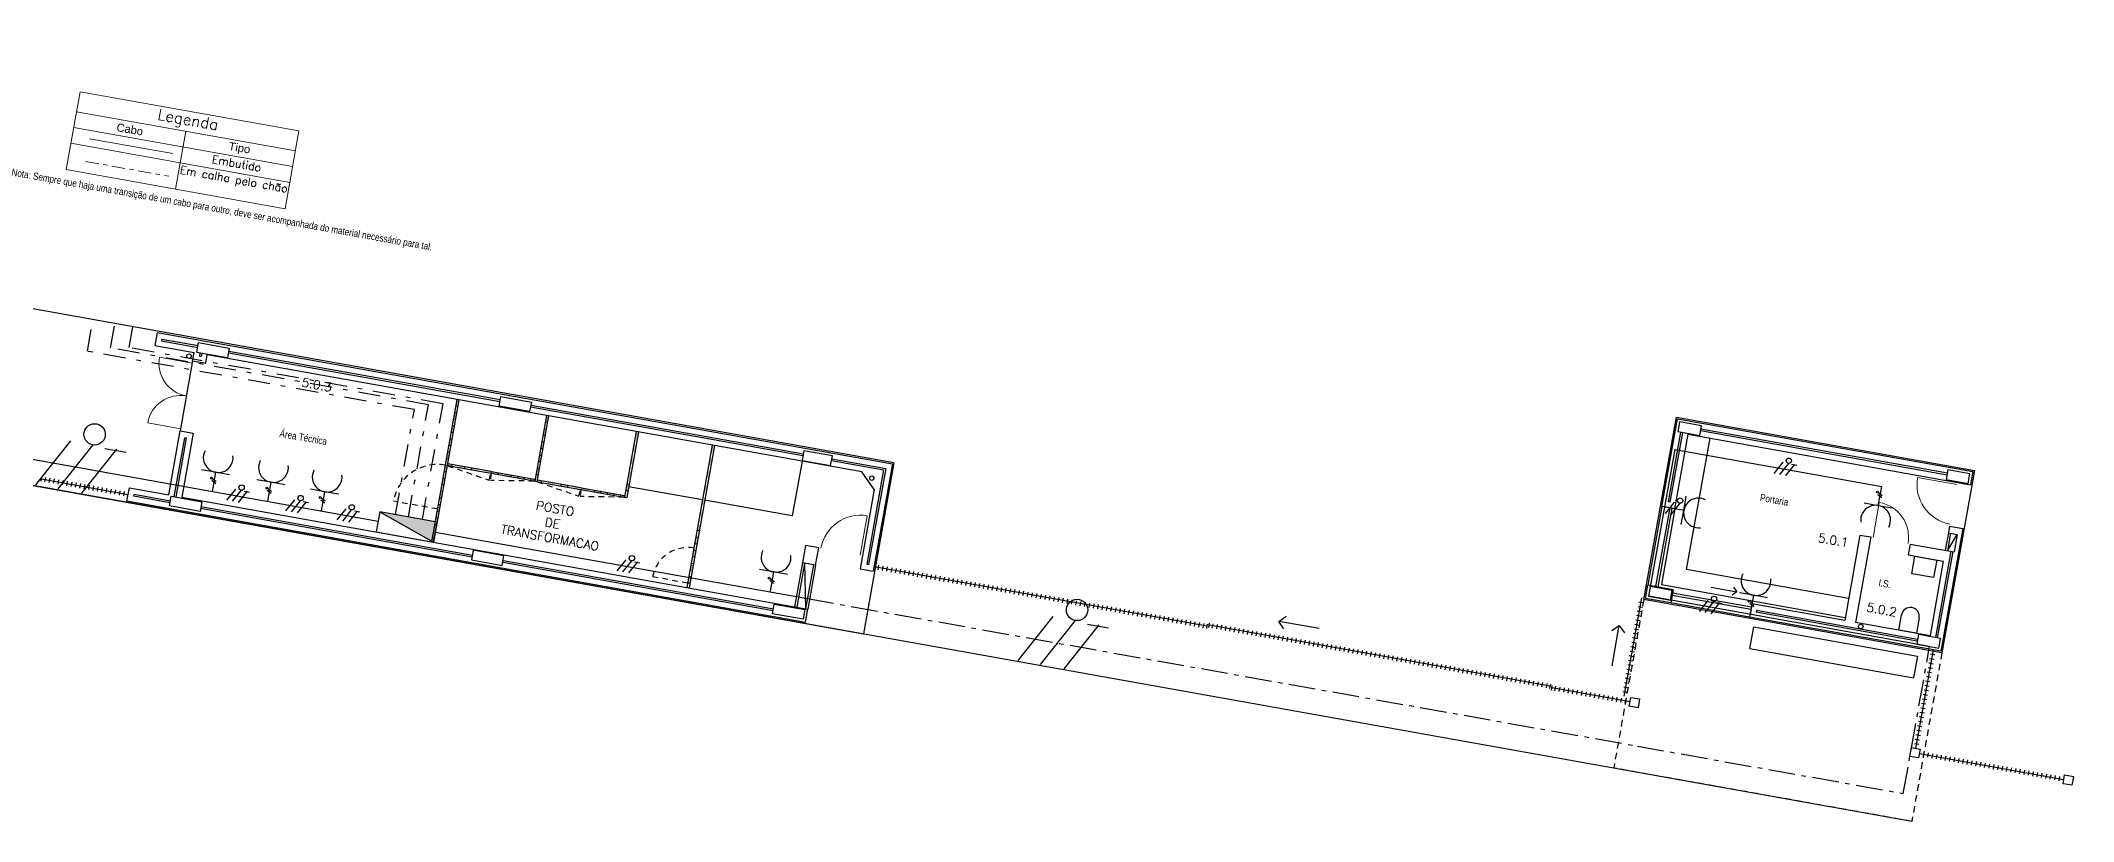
# Model space of a CAD drawing. Header units: millimetres. Extents: x -90987.3 to -90907, y -106440.4 to -106422.8.
# Drawn here: x -90952.68 to -90906.96, y -106440.37 to -106422.82 of the extents above; entities that cross this region are included whole.
import ezdxf

# ---------------------------------------------------------------- set-up
doc = ezdxf.new("R2010")
doc.units = ezdxf.units.MM
doc.header["$MEASUREMENT"] = 0
for name, pattern in [('ACAD_ISO10W100', [18, 12, -3, 0, -3]), ('DASHDOT', [1, 0.5, -0.25, 0, -0.25]), ('DASHED', [0.75, 0.5, -0.25]), ('HIDDEN', [0.375, 0.25, -0.125])]:
    doc.linetypes.add(name, pattern=pattern)
doc.layers.get('0').update_dxf_attribs({"color": 152, "lineweight": 0})
doc.layers.add('0-CIVIL', color=8, linetype='Continuous', lineweight=0)
doc.layers.add('LEGENDA', color=7, linetype='Continuous', lineweight=0)
for name, color, linetype in [('Desenho base', 7, 'Continuous'), ('Quadros', 90, 'Continuous'), ('Tomadas', 1, 'Continuous')]:
    doc.layers.add(name, color=color, linetype=linetype)
doc.styles.add('ARIAL', font='arial.ttf')
doc.styles.add('Legenda cotas', font='ARIALN.TTF', dxfattribs={"height": 0.16})
doc.styles.get("Standard").update_dxf_attribs({"font": 'simplex.shx'})

# ---------------------------------------------------------------- blocks, each defined once
blk = doc.blocks.new('P90')
at = {"layer": '0-CIVIL'}
blk.add_line((0, 0), (0, 0.9), dxfattribs=at)
blk.add_arc((0, 0), 0.9, 0.0201, 89.9983, dxfattribs=at)
blk = doc.blocks.new('SANITA')
for p, q in [((0, 0.55), (0, 0.55)), ((-0.2, 0), (-0.2, 0.35)), ((0.2, 0), (-0.2, 0)), ((0.2, 0.35), (0.2, 0))]:
    blk.add_line(p, q)
for start, end in [(90, 180), (0, 90)]:
    blk.add_arc((0, 0.35), 0.2, start, end)
blk = doc.blocks.new('LAVATORIO')
for p, q in [((-0.25, 0), (0.25, 0)), ((-0.25, -0.4), (-0.25, 0)), ((0.25, 0), (0.25, -0.4)), ((0.25, -0.4), (-0.25, -0.4))]:
    blk.add_line(p, q)
blk = doc.blocks.new('*T77')
at = {"layer": 'LEGENDA', "color": 0, "linetype": 'ByBlock', "lineweight": -2, "transparency": 16777216}
for p, q in [((0, 0), (-0.312, -1.746)), ((0, 0), (4.922, -0.879)), ((-0.08, -0.446), (4.842, -1.325)), ((-0.143, -0.801), (4.779, -1.68)), ((2.381, -0.886), (2.149, -2.185)), ((4.922, -0.879), (4.61, -2.625)), ((-0.206, -1.155), (4.716, -2.034)), ((-0.312, -1.746), (4.61, -2.625))]:
    blk.add_line(p, q, dxfattribs=at)
at = {"layer": 'LEGENDA', "color": 0, "linetype": 'ACAD_ISO10W100', "transparency": 16777216, "rotation": 349.8735}
for s, insert, char_height, width, attachment_point in [('Legenda', (2.421, -0.663), 0.25, 4.88, 5), ('Em calha pelo chão', (3.475, -1.873), 0.18, 2.38, 2), ('Embutido', (3.538, -1.519), 0.18, 2.38, 2)]:
    blk.add_mtext(s, dxfattribs=dict(at, insert=insert, char_height=char_height, width=width, attachment_point=attachment_point))
at = {"layer": 'LEGENDA', "color": 0, "linetype": 'ACAD_ISO10W100', "transparency": 16777216, "char_height": 0.18, "width": 2.38, "attachment_point": 5, "rotation": 349.8735, "style": 'ARIAL'}
for s, insert in [('Cabo', (1.119, -0.843)), ('Tipo', (3.58, -1.283))]:
    blk.add_mtext(s, dxfattribs=dict(at, insert=insert))

msp = doc.modelspace()

# ---------------------------------------------------------------- hatches: boundary and pattern name
at = {"layer": 'Desenho base'}
h = msp.add_hatch(color=256, dxfattribs=at)
h.paths.add_polyline_path([(-90943.274, -106430.899), (-90943.323, -106430.89), (-90943.349, -106431.038), (-90943.3, -106431.046)])
h.paths.add_polyline_path([(-90943.327, -106431.194), (-90943.376, -106431.185), (-90943.402, -106431.333), (-90943.353, -106431.342)])
h.paths.add_polyline_path([(-90943.379, -106431.489), (-90943.429, -106431.481), (-90943.455, -106431.628), (-90943.406, -106431.637)])
h.paths.add_polyline_path([(-90943.432, -106431.785), (-90943.481, -106431.776), (-90943.508, -106431.924), (-90943.458, -106431.932)])
h.paths.add_polyline_path([(-90943.485, -106432.08), (-90943.534, -106432.071), (-90943.56, -106432.219), (-90943.511, -106432.228)])
h.paths.add_polyline_path([(-90943.538, -106432.375), (-90943.587, -106432.367), (-90943.613, -106432.514), (-90943.564, -106432.523)])
h.paths.add_polyline_path([(-90943.59, -106432.671), (-90943.64, -106432.662), (-90943.666, -106432.81), (-90943.617, -106432.818)])
h.paths.add_polyline_path([(-90943.643, -106432.966), (-90943.692, -106432.957), (-90943.719, -106433.105), (-90943.669, -106433.114)])
h.paths.add_polyline_path([(-90943.696, -106433.261), (-90943.745, -106433.253), (-90943.771, -106433.4), (-90943.722, -106433.409)])
h.paths.add_polyline_path([(-90943.749, -106433.557), (-90943.798, -106433.548), (-90943.824, -106433.696), (-90943.775, -106433.704)])
h.paths.add_polyline_path([(-90943.801, -106433.852), (-90943.85, -106433.843), (-90943.877, -106433.991), (-90943.828, -106434)])
h = msp.add_hatch(color=256, dxfattribs=at)
h.paths.add_polyline_path([(-90941.467, -106432.44), (-90941.516, -106432.432), (-90941.542, -106432.579), (-90941.493, -106432.588)])
h.paths.add_polyline_path([(-90941.414, -106432.145), (-90941.463, -106432.136), (-90941.49, -106432.284), (-90941.44, -106432.293)])
h.paths.add_polyline_path([(-90941.361, -106431.85), (-90941.41, -106431.841), (-90941.437, -106431.989), (-90941.388, -106431.997)])
h.paths.add_polyline_path([(-90941.308, -106431.555), (-90941.358, -106431.546), (-90941.384, -106431.693), (-90941.335, -106431.702)])
h.paths.add_polyline_path([(-90941.256, -106431.259), (-90941.305, -106431.25), (-90941.331, -106431.398), (-90941.282, -106431.407)])
h = msp.add_hatch(color=256, dxfattribs=at)
h.paths.add_polyline_path([(-90939.449, -106432.801), (-90939.498, -106432.792), (-90939.524, -106432.94), (-90939.475, -106432.949)])
h.paths.add_polyline_path([(-90939.396, -106432.506), (-90939.445, -106432.497), (-90939.472, -106432.644), (-90939.422, -106432.653)])
h.paths.add_polyline_path([(-90939.343, -106432.21), (-90939.392, -106432.201), (-90939.419, -106432.349), (-90939.37, -106432.358)])
h.paths.add_polyline_path([(-90939.29, -106431.915), (-90939.34, -106431.906), (-90939.366, -106432.054), (-90939.317, -106432.063)])
h.paths.add_polyline_path([(-90939.238, -106431.62), (-90939.287, -106431.611), (-90939.313, -106431.758), (-90939.264, -106431.767)])
h = msp.add_hatch(color=256, dxfattribs=at)
h.paths.add_polyline_path([(-90937.527, -106431.925), (-90937.577, -106431.916), (-90937.603, -106432.064), (-90937.554, -106432.073)])
h.paths.add_polyline_path([(-90937.58, -106432.22), (-90937.629, -106432.212), (-90937.656, -106432.359), (-90937.607, -106432.368)])
h.paths.add_polyline_path([(-90937.633, -106432.516), (-90937.682, -106432.507), (-90937.708, -106432.655), (-90937.659, -106432.663)])
h.paths.add_polyline_path([(-90937.686, -106432.811), (-90937.735, -106432.802), (-90937.761, -106432.95), (-90937.712, -106432.959)])
h.paths.add_polyline_path([(-90937.738, -106433.106), (-90937.788, -106433.098), (-90937.814, -106433.245), (-90937.765, -106433.254)])
h.paths.add_polyline_path([(-90937.791, -106433.402), (-90937.84, -106433.393), (-90937.867, -106433.541), (-90937.818, -106433.549)])
h.paths.add_polyline_path([(-90937.844, -106433.697), (-90937.893, -106433.688), (-90937.919, -106433.836), (-90937.87, -106433.845)])
h.paths.add_polyline_path([(-90937.897, -106433.992), (-90937.946, -106433.984), (-90937.972, -106434.131), (-90937.923, -106434.14)])
h.paths.add_polyline_path([(-90937.949, -106434.288), (-90937.999, -106434.279), (-90938.025, -106434.427), (-90937.976, -106434.435)])
h.paths.add_polyline_path([(-90938.002, -106434.583), (-90938.051, -106434.574), (-90938.078, -106434.722), (-90938.028, -106434.731)])
h.paths.add_polyline_path([(-90938.055, -106434.878), (-90938.104, -106434.87), (-90938.13, -106435.017), (-90938.081, -106435.026)])
h = msp.add_hatch(color=256, dxfattribs=at)
h.paths.add_polyline_path([(-90942.551, -106432.511), (-90942.699, -106432.485), (-90942.706, -106432.524), (-90942.558, -106432.55)])
h.paths.add_polyline_path([(-90942.846, -106432.458), (-90942.994, -106432.432), (-90943.001, -106432.471), (-90942.853, -106432.498)])
h.paths.add_polyline_path([(-90943.142, -106432.405), (-90943.289, -106432.379), (-90943.296, -106432.418), (-90943.149, -106432.445)])
h.paths.add_polyline_path([(-90943.437, -106432.353), (-90943.521, -106432.338), (-90943.528, -106432.377), (-90943.444, -106432.392)])
h = msp.add_hatch(color=256, dxfattribs=at)
h.paths.add_polyline_path([(-90942.393, -106432.539), (-90942.541, -106432.513), (-90942.548, -106432.552), (-90942.401, -106432.578)])
h.paths.add_polyline_path([(-90942.098, -106432.592), (-90942.246, -106432.565), (-90942.253, -106432.605), (-90942.105, -106432.631)])
h.paths.add_polyline_path([(-90941.803, -106432.645), (-90941.951, -106432.618), (-90941.958, -106432.658), (-90941.81, -106432.684)])
h.paths.add_polyline_path([(-90941.572, -106432.686), (-90941.655, -106432.671), (-90941.662, -106432.71), (-90941.579, -106432.725)])
h = msp.add_hatch(color=256, dxfattribs=at)
h.paths.add_polyline_path([(-90940.533, -106432.871), (-90940.681, -106432.845), (-90940.688, -106432.884), (-90940.54, -106432.911)])
h.paths.add_polyline_path([(-90940.828, -106432.819), (-90940.976, -106432.792), (-90940.983, -106432.832), (-90940.835, -106432.858)])
h.paths.add_polyline_path([(-90941.124, -106432.766), (-90941.271, -106432.74), (-90941.278, -106432.779), (-90941.131, -106432.805)])
h.paths.add_polyline_path([(-90941.419, -106432.713), (-90941.503, -106432.698), (-90941.51, -106432.738), (-90941.426, -106432.753)])
h = msp.add_hatch(color=256, dxfattribs=at)
h.paths.add_polyline_path([(-90940.375, -106432.9), (-90940.523, -106432.873), (-90940.53, -106432.913), (-90940.382, -106432.939)])
h.paths.add_polyline_path([(-90940.08, -106432.952), (-90940.228, -106432.926), (-90940.235, -106432.965), (-90940.087, -106432.992)])
h.paths.add_polyline_path([(-90939.785, -106433.005), (-90939.932, -106432.979), (-90939.939, -106433.018), (-90939.792, -106433.044)])
h.paths.add_polyline_path([(-90939.553, -106433.046), (-90939.637, -106433.031), (-90939.644, -106433.071), (-90939.56, -106433.086)])
at = {"layer": 'Quadros'}
h = msp.add_hatch(color=256, dxfattribs=at)
h.dxf.hatch_style = 1
h.paths.add_polyline_path([(-90943.845, -106434.098), (-90943.764, -106433.644), (-90945.055, -106433.413)])

# ---------------------------------------------------------------- linework, layer by layer
at = {"layer": 'Desenho base'}
for p, q in [((-90933.49, -106432.311), (-90986.609, -106422.824)), ((-90987.297, -106426.673), (-90934.177, -106436.16)), ((-90910.597, -106440.372), (-90987.297, -106426.673)), ((-90950.063, -106429.381), (-90950.116, -106429.677)), ((-90950.063, -106429.381), (-90933.525, -106432.335)), ((-90950.116, -106429.677), (-90949.23, -106429.835)), ((-90949.958, -106429.532), (-90949.965, -106429.572)), ((-90949.965, -106429.572), (-90949.148, -106429.718)), ((-90949.958, -106429.532), (-90949.141, -106429.678)), ((-90949.263, -106430.022), (-90949.23, -106429.835)), ((-90949.167, -106429.826), (-90948.478, -106429.949)), ((-90949.098, -106429.838), (-90949.112, -106429.917)), ((-90949.059, -106429.845), (-90949.073, -106429.924)), ((-90934.21, -106432.518), (-90948.934, -106429.888)), ((-90948.459, -106429.841), (-90942.353, -106430.931)), ((-90948.452, -106429.801), (-90942.346, -106430.892)), ((-90943.323, -106430.89), (-90943.894, -106434.089)), ((-90943.274, -106430.899), (-90943.845, -106434.098)), ((-90943.327, -106431.194), (-90943.376, -106431.185)), ((-90943.3, -106431.046), (-90943.349, -106431.038)), ((-90941.664, -106431.054), (-90935.533, -106432.149)), ((-90941.657, -106431.015), (-90935.526, -106432.11)), ((-90941.305, -106431.25), (-90941.569, -106432.727)), ((-90941.256, -106431.259), (-90941.519, -106432.736)), ((-90943.406, -106431.637), (-90943.455, -106431.628)), ((-90943.379, -106431.489), (-90943.429, -106431.481)), ((-90943.353, -106431.342), (-90943.402, -106431.333)), ((-90941.335, -106431.702), (-90941.384, -106431.693)), ((-90941.308, -106431.555), (-90941.358, -106431.546)), ((-90941.282, -106431.407), (-90941.331, -106431.398)), ((-90939.287, -106431.611), (-90939.551, -106433.087)), ((-90939.238, -106431.62), (-90939.501, -106433.096)), ((-90915.924, -106433.346), (-90915.625, -106431.672)), ((-90915.625, -106431.672), (-90909.276, -106432.806)), ((-90949.677, -106433.077), (-90949.439, -106431.748)), ((-90949.637, -106433.084), (-90949.4, -106431.755)), ((-90943.485, -106432.08), (-90943.534, -106432.071)), ((-90943.458, -106431.932), (-90943.508, -106431.924)), ((-90943.432, -106431.785), (-90943.481, -106431.776)), ((-90941.414, -106432.145), (-90941.463, -106432.136)), ((-90941.388, -106431.997), (-90941.437, -106431.989)), ((-90941.361, -106431.85), (-90941.41, -106431.841)), ((-90937.577, -106431.916), (-90938.148, -106435.116)), ((-90937.527, -106431.925), (-90938.099, -106435.124)), ((-90935.514, -106432.041), (-90935.552, -106432.258)), ((-90943.564, -106432.523), (-90943.613, -106432.514)), ((-90943.587, -106432.367), (-90943.538, -106432.375)), ((-90943.511, -106432.228), (-90943.56, -106432.219)), ((-90943.521, -106432.338), (-90943.528, -106432.377)), ((-90942.558, -106432.55), (-90943.528, -106432.377)), ((-90942.551, -106432.511), (-90943.521, -106432.338)), ((-90943.437, -106432.353), (-90943.444, -106432.392)), ((-90943.142, -106432.405), (-90943.149, -106432.445)), ((-90942.994, -106432.432), (-90943.001, -106432.471)), ((-90942.551, -106432.511), (-90942.558, -106432.55)), ((-90942.541, -106432.513), (-90942.548, -106432.552)), ((-90941.579, -106432.725), (-90942.548, -106432.552)), ((-90941.572, -106432.686), (-90942.541, -106432.513)), ((-90942.393, -106432.539), (-90942.401, -106432.578)), ((-90942.098, -106432.592), (-90942.105, -106432.631)), ((-90941.951, -106432.618), (-90941.958, -106432.658)), ((-90941.493, -106432.588), (-90941.542, -106432.579)), ((-90941.467, -106432.44), (-90941.516, -106432.432)), ((-90941.44, -106432.293), (-90941.49, -106432.284)), ((-90935.556, -106432.277), (-90935.776, -106433.508)), ((-90934.893, -106432.263), (-90933.722, -106432.473)), ((-90934.886, -106432.224), (-90933.675, -106432.44)), ((-90933.933, -106432.915), (-90934.21, -106432.518)), ((-90933.49, -106432.311), (-90934.177, -106436.16)), ((-90933.722, -106432.473), (-90934.1, -106434.589)), ((-90933.675, -106432.44), (-90934.06, -106434.596)), ((-90933.525, -106432.335), (-90933.955, -106434.747)), ((-90950.589, -106433.066), (-90950.582, -106433.027)), ((-90949.777, -106433.211), (-90950.589, -106433.066)), ((-90949.77, -106433.172), (-90950.582, -106433.027)), ((-90943.643, -106432.966), (-90943.692, -106432.957)), ((-90943.617, -106432.818), (-90943.666, -106432.81)), ((-90943.59, -106432.671), (-90943.64, -106432.662)), ((-90941.803, -106432.645), (-90941.81, -106432.684)), ((-90941.655, -106432.671), (-90941.662, -106432.71)), ((-90941.572, -106432.686), (-90941.579, -106432.725)), ((-90941.569, -106432.727), (-90941.519, -106432.736)), ((-90941.503, -106432.698), (-90941.51, -106432.738)), ((-90941.51, -106432.738), (-90940.54, -106432.911)), ((-90941.503, -106432.698), (-90940.533, -106432.871)), ((-90941.419, -106432.713), (-90941.426, -106432.753)), ((-90940.976, -106432.792), (-90940.983, -106432.832)), ((-90940.828, -106432.819), (-90940.835, -106432.858)), ((-90940.53, -106432.913), (-90939.56, -106433.086)), ((-90940.523, -106432.873), (-90939.553, -106433.046)), ((-90940.228, -106432.926), (-90940.235, -106432.965)), ((-90940.08, -106432.952), (-90940.087, -106432.992)), ((-90939.932, -106432.979), (-90939.939, -106433.018)), ((-90939.785, -106433.005), (-90939.792, -106433.044)), ((-90939.637, -106433.031), (-90939.644, -106433.071)), ((-90939.553, -106433.046), (-90939.56, -106433.086)), ((-90939.551, -106433.087), (-90939.501, -106433.096)), ((-90939.475, -106432.949), (-90939.524, -106432.94)), ((-90939.449, -106432.801), (-90939.498, -106432.792)), ((-90937.796, -106433.147), (-90939.457, -106432.85)), ((-90933.933, -106432.915), (-90934.251, -106434.695)), ((-90950.74, -106433.171), (-90935.481, -106435.897)), ((-90949.083, -106433.335), (-90942.977, -106434.426)), ((-90949.076, -106433.296), (-90942.97, -106434.387)), ((-90943.722, -106433.409), (-90943.771, -106433.4)), ((-90943.696, -106433.261), (-90943.745, -106433.253)), ((-90943.669, -106433.114), (-90943.719, -106433.105)), ((-90935.776, -106433.508), (-90937.747, -106433.156)), ((-90935.776, -106433.508), (-90935.776, -106433.508)), ((-90915.924, -106433.346), (-90916.22, -106433.293)), ((-90943.828, -106434), (-90943.877, -106433.991)), ((-90943.801, -106433.852), (-90943.85, -106433.843)), ((-90943.775, -106433.704), (-90943.824, -106433.696)), ((-90943.749, -106433.557), (-90943.798, -106433.548)), ((-90937.897, -106433.992), (-90937.946, -106433.984)), ((-90937.897, -106433.992), (-90937.946, -106433.984)), ((-90937.87, -106433.845), (-90937.919, -106433.836)), ((-90909.747, -106433.738), (-90909.773, -106433.885)), ((-90909.747, -106433.738), (-90909.452, -106433.79)), ((-90937.976, -106434.435), (-90938.025, -106434.427)), ((-90937.949, -106434.288), (-90937.999, -106434.279)), ((-90937.923, -106434.14), (-90937.972, -106434.131)), ((-90935.253, -106434.617), (-90935.182, -106434.223)), ((-90942.288, -106434.549), (-90936.206, -106435.635)), ((-90942.281, -106434.51), (-90936.199, -106435.596)), ((-90938.055, -106434.878), (-90938.104, -106434.87)), ((-90938.028, -106434.731), (-90938.078, -106434.722)), ((-90938.002, -106434.583), (-90938.051, -106434.574)), ((-90934.251, -106434.695), (-90933.955, -106434.747)), ((-90934.1, -106434.589), (-90934.06, -106434.596)), ((-90938.081, -106435.026), (-90938.13, -106435.017)), ((-90915.965, -106435.167), (-90916.536, -106435.065)), ((-90936.219, -106435.704), (-90936.18, -106435.487)), ((-90935.53, -106435.827), (-90936.219, -106435.704)), ((-90936.18, -106435.487), (-90935.491, -106435.611)), ((-90935.491, -106435.611), (-90935.53, -106435.827)), ((-90935.481, -106435.897), (-90935.428, -106435.601)), ((-90912.106, -106435.856), (-90914.193, -106435.483)), ((-90914.241, -106436.49), (-90914.153, -106435.998)), ((-90910.471, -106436.656), (-90910.559, -106437.148))]:
    msp.add_line(p, q, dxfattribs=at)
at = {"layer": 'Desenho base', "linetype": 'HIDDEN', "ltscale": 0.5}
for p, q in [((-90943.528, -106432.377), (-90942.598, -106432.704)), ((-90941.579, -106432.725), (-90942.563, -106432.71)), ((-90941.51, -106432.738), (-90940.58, -106433.064)), ((-90939.56, -106433.086), (-90940.545, -106433.071)), ((-90943.763, -106433.351), (-90944.747, -106433.175)), ((-90938.13, -106435.017), (-90938.918, -106434.877))]:
    msp.add_line(p, q, dxfattribs=at)
at = {"layer": 'Desenho base', "linetype": 'Continuous'}
for p, q in [((-90950.74, -106433.171), (-90950.687, -106432.876)), ((-90916.029, -106433.195), (-90916.069, -106433.188)), ((-90911.763, -106433.936), (-90912.106, -106435.856)), ((-90911.517, -106433.98), (-90911.86, -106435.9)), ((-90911.763, -106433.936), (-90911.517, -106433.98)), ((-90910.631, -106434.139), (-90910.675, -106434.385)), ((-90910.675, -106434.385), (-90909.888, -106434.525)), ((-90910.631, -106434.139), (-90909.647, -106434.314))]:
    msp.add_line(p, q, dxfattribs=at)
at = {"layer": 'Desenho base', "linetype": 'DASHED', "ltscale": 0.3}
msp.add_line((-90910.597, -106440.372), (-90917.301, -106439.174), dxfattribs=at)
at = {"layer": 'Desenho base'}
for points in [[(-90949.263, -106430.022), (-90948.968, -106430.075), (-90948.934, -106429.888)], [(-90949.167, -106429.826), (-90949.128, -106429.609), (-90948.439, -106429.732), (-90948.478, -106429.949)], [(-90949.263, -106430.022), (-90949.544, -106431.597)], [(-90949.112, -106429.917), (-90949.073, -106429.924)], [(-90949.544, -106431.597), (-90949.249, -106431.65), (-90949.506, -106433.087), (-90935.724, -106435.549)], [(-90916.22, -106433.293), (-90915.868, -106431.324), (-90909.223, -106432.511), (-90909.276, -106432.806)], [(-90949.439, -106431.748), (-90949.4, -106431.755)], [(-90935.552, -106432.258), (-90934.913, -106432.372), (-90934.874, -106432.155), (-90935.514, -106432.041)], [(-90912.018, -106435.364), (-90915.661, -106434.713), (-90915.133, -106431.76)], [(-90952.664, -106432.625), (-90952.681, -106432.723)], [(-90952.672, -106432.674), (-90950.713, -106433.024)], [(-90952.575, -106432.641), (-90952.593, -106432.739)], [(-90952.477, -106432.658), (-90952.494, -106432.757)], [(-90952.378, -106432.676), (-90952.396, -106432.774)], [(-90952.28, -106432.693), (-90952.297, -106432.792)], [(-90952.181, -106432.711), (-90952.199, -106432.809)], [(-90952.083, -106432.728), (-90952.1, -106432.827)], [(-90951.984, -106432.746), (-90952.002, -106432.844)], [(-90951.886, -106432.764), (-90951.903, -106432.862)], [(-90951.787, -106432.781), (-90951.805, -106432.88)], [(-90951.689, -106432.799), (-90951.707, -106432.897)], [(-90951.591, -106432.816), (-90951.608, -106432.915)], [(-90951.492, -106432.834), (-90951.51, -106432.932)], [(-90951.394, -106432.852), (-90951.411, -106432.95)], [(-90951.295, -106432.869), (-90951.313, -106432.968)], [(-90951.197, -106432.887), (-90951.214, -106432.985)], [(-90951.098, -106432.904), (-90951.116, -106433.003)], [(-90951, -106432.922), (-90951.017, -106433.02)], [(-90950.901, -106432.939), (-90950.919, -106433.038)], [(-90950.803, -106432.957), (-90950.821, -106433.055)], [(-90916.22, -106433.293), (-90916.536, -106435.065)], [(-90916.042, -106433.324), (-90916.359, -106435.096)], [(-90915.993, -106433.333), (-90916.31, -106435.105)], [(-90915.924, -106433.346), (-90916.228, -106435.049)], [(-90909.452, -106433.79), (-90909.944, -106436.547), (-90914.246, -106435.779)], [(-90909.773, -106433.885), (-90909.844, -106434.279)], [(-90909.724, -106433.894), (-90909.794, -106434.288)], [(-90909.794, -106434.288), (-90909.576, -106433.921)], [(-90909.773, -106433.885), (-90909.576, -106433.921), (-90909.647, -106434.314)], [(-90935.182, -106434.223), (-90935.478, -106434.171), (-90935.548, -106434.564)], [(-90935.548, -106434.564), (-90935.724, -106435.549)], [(-90935.499, -106434.573), (-90935.675, -106435.557)], [(-90935.253, -106434.617), (-90935.548, -106434.564)], [(-90935.499, -106434.573), (-90935.478, -106435.593)], [(-90935.302, -106434.608), (-90935.478, -106435.593)], [(-90935.253, -106434.617), (-90935.428, -106435.601)], [(-90926.444, -106435.987), (-90933.938, -106434.649)], [(-90933.848, -106434.716), (-90933.83, -106434.617)], [(-90933.749, -106434.733), (-90933.731, -106434.635)], [(-90933.65, -106434.751), (-90933.632, -106434.652)], [(-90933.551, -106434.769), (-90933.533, -106434.67)], [(-90933.452, -106434.786), (-90933.435, -106434.688)], [(-90933.353, -106434.804), (-90933.336, -106434.705)], [(-90933.254, -106434.821), (-90933.237, -106434.723)], [(-90933.156, -106434.839), (-90933.138, -106434.741)], [(-90933.057, -106434.857), (-90933.039, -106434.758)], [(-90932.958, -106434.874), (-90932.94, -106434.776)], [(-90932.859, -106434.892), (-90932.841, -106434.794)], [(-90932.76, -106434.91), (-90932.743, -106434.811)], [(-90932.661, -106434.927), (-90932.644, -106434.829)], [(-90932.562, -106434.945), (-90932.545, -106434.847)], [(-90932.464, -106434.963), (-90932.446, -106434.864)], [(-90932.365, -106434.98), (-90932.347, -106434.882)], [(-90932.266, -106434.998), (-90932.248, -106434.9)], [(-90932.167, -106435.016), (-90932.149, -106434.917)], [(-90909.888, -106434.525), (-90910.187, -106436.199), (-90911.86, -106435.9)], [(-90932.068, -106435.033), (-90932.05, -106434.935)], [(-90931.969, -106435.051), (-90931.952, -106434.953)], [(-90931.87, -106435.069), (-90931.853, -106434.97)], [(-90931.771, -106435.086), (-90931.754, -106434.988)], [(-90931.673, -106435.104), (-90931.655, -106435.006)], [(-90931.574, -106435.122), (-90931.556, -106435.023)], [(-90931.475, -106435.139), (-90931.457, -106435.041)], [(-90931.376, -106435.157), (-90931.358, -106435.059)], [(-90931.277, -106435.175), (-90931.26, -106435.076)], [(-90931.178, -106435.192), (-90931.161, -106435.094)], [(-90931.079, -106435.21), (-90931.062, -106435.112)], [(-90930.981, -106435.228), (-90930.963, -106435.129)], [(-90930.882, -106435.245), (-90930.864, -106435.147)], [(-90930.783, -106435.263), (-90930.765, -106435.164)], [(-90930.684, -106435.281), (-90930.666, -106435.182)], [(-90930.585, -106435.298), (-90930.568, -106435.2)], [(-90930.486, -106435.316), (-90930.469, -106435.217)], [(-90930.387, -106435.334), (-90930.37, -106435.235)], [(-90930.289, -106435.351), (-90930.271, -106435.253)], [(-90930.19, -106435.369), (-90930.172, -106435.27)], [(-90930.091, -106435.387), (-90930.073, -106435.288)], [(-90929.992, -106435.404), (-90929.974, -106435.306)], [(-90929.893, -106435.422), (-90929.875, -106435.323)], [(-90929.794, -106435.439), (-90929.777, -106435.341)], [(-90929.695, -106435.457), (-90929.678, -106435.359)], [(-90917.063, -106437.561), (-90916.668, -106435.346)], [(-90916.018, -106435.462), (-90916.589, -106435.36), (-90916.536, -106435.065)], [(-90916.228, -106435.049), (-90912.094, -106435.787)], [(-90915.965, -106435.167), (-90916.018, -106435.462)], [(-90915.986, -106435.285), (-90914.214, -106435.601)], [(-90915.977, -106435.236), (-90914.205, -106435.552)], [(-90915.112, -106435.111), (-90914.532, -106435.215)], [(-90914.605, -106435.11), (-90914.532, -106435.215), (-90914.637, -106435.288)], [(-90935.724, -106435.549), (-90935.428, -106435.601)], [(-90929.596, -106435.475), (-90929.579, -106435.376)], [(-90929.498, -106435.492), (-90929.48, -106435.394)], [(-90929.399, -106435.51), (-90929.381, -106435.412)], [(-90929.3, -106435.528), (-90929.282, -106435.429)], [(-90929.201, -106435.545), (-90929.183, -106435.447)], [(-90929.102, -106435.563), (-90929.085, -106435.465)], [(-90929.003, -106435.581), (-90928.986, -106435.482)], [(-90928.904, -106435.598), (-90928.887, -106435.5)], [(-90928.806, -106435.616), (-90928.788, -106435.518)], [(-90928.707, -106435.634), (-90928.689, -106435.535)], [(-90928.608, -106435.651), (-90928.59, -106435.553)], [(-90928.509, -106435.669), (-90928.491, -106435.571)], [(-90928.41, -106435.687), (-90928.393, -106435.588)], [(-90928.311, -106435.704), (-90928.294, -106435.606)], [(-90928.212, -106435.722), (-90928.195, -106435.624)], [(-90928.113, -106435.74), (-90928.096, -106435.641)], [(-90928.015, -106435.757), (-90927.997, -106435.659)], [(-90927.916, -106435.775), (-90927.898, -106435.677)], [(-90927.817, -106435.793), (-90927.799, -106435.694)], [(-90927.718, -106435.81), (-90927.7, -106435.712)], [(-90927.619, -106435.828), (-90927.602, -106435.73)], [(-90927.52, -106435.846), (-90927.503, -106435.747)], [(-90927.421, -106435.863), (-90927.404, -106435.765)], [(-90927.323, -106435.881), (-90927.305, -106435.782)], [(-90927.224, -106435.899), (-90927.206, -106435.8)], [(-90927.125, -106435.916), (-90927.107, -106435.818)], [(-90924.72, -106436.042), (-90924.834, -106435.878), (-90924.67, -106435.763)], [(-90916.789, -106435.74), (-90916.69, -106435.758)], [(-90916.771, -106435.639), (-90916.672, -106435.657)], [(-90916.753, -106435.539), (-90916.654, -106435.556)], [(-90916.735, -106435.438), (-90916.636, -106435.455)], [(-90914.246, -106435.779), (-90916.018, -106435.462)], [(-90914.193, -106435.483), (-90914.246, -106435.779)], [(-90927.026, -106435.934), (-90927.008, -106435.835)], [(-90926.927, -106435.952), (-90926.91, -106435.853)], [(-90926.828, -106435.969), (-90926.811, -106435.871)], [(-90926.729, -106435.987), (-90926.712, -106435.888)], [(-90926.631, -106436.005), (-90926.613, -106435.906)], [(-90926.532, -106436.022), (-90926.514, -106435.924)], [(-90926.452, -106436.036), (-90926.435, -106435.938)], [(-90918.727, -106437.335), (-90926.438, -106435.958)], [(-90926.408, -106436.014), (-90926.39, -106435.915)], [(-90926.329, -106436.028), (-90926.311, -106435.93)], [(-90926.23, -106436.046), (-90926.212, -106435.947)], [(-90926.131, -106436.063), (-90926.113, -106435.965)], [(-90926.032, -106436.081), (-90926.014, -106435.983)], [(-90925.933, -106436.099), (-90925.916, -106436)], [(-90925.834, -106436.116), (-90925.817, -106436.018)], [(-90925.735, -106436.134), (-90925.718, -106436.035)], [(-90925.637, -106436.152), (-90925.619, -106436.053)], [(-90925.538, -106436.169), (-90925.52, -106436.071)], [(-90925.439, -106436.187), (-90925.421, -106436.088)], [(-90925.34, -106436.205), (-90925.322, -106436.106)], [(-90925.241, -106436.222), (-90925.224, -106436.124)], [(-90925.142, -106436.24), (-90925.125, -106436.141)], [(-90925.043, -106436.258), (-90925.026, -106436.159)], [(-90924.945, -106436.275), (-90924.927, -106436.177)], [(-90924.846, -106436.293), (-90924.828, -106436.194)], [(-90923.928, -106436.04), (-90924.834, -106435.878)], [(-90924.747, -106436.31), (-90924.729, -106436.212)], [(-90924.648, -106436.328), (-90924.63, -106436.23)], [(-90924.549, -106436.346), (-90924.532, -106436.247)], [(-90924.45, -106436.363), (-90924.433, -106436.265)], [(-90924.351, -106436.381), (-90924.334, -106436.283)], [(-90917.34, -106436.082), (-90917.176, -106435.968), (-90917.061, -106436.132)], [(-90917.338, -106436.875), (-90917.176, -106435.968)], [(-90916.879, -106436.243), (-90916.78, -106436.261)], [(-90916.861, -106436.143), (-90916.762, -106436.16)], [(-90916.843, -106436.042), (-90916.744, -106436.06)], [(-90916.825, -106435.941), (-90916.726, -106435.959)], [(-90916.807, -106435.841), (-90916.708, -106435.858)], [(-90914.153, -106435.998), (-90910.471, -106436.656), (-90910.471, -106436.656)], [(-90924.253, -106436.399), (-90924.235, -106436.3)], [(-90924.154, -106436.416), (-90924.136, -106436.318)], [(-90924.055, -106436.434), (-90924.037, -106436.336)], [(-90923.956, -106436.452), (-90923.938, -106436.353)], [(-90923.857, -106436.469), (-90923.839, -106436.371)], [(-90923.758, -106436.487), (-90923.741, -106436.389)], [(-90923.659, -106436.505), (-90923.642, -106436.406)], [(-90923.56, -106436.522), (-90923.543, -106436.424)], [(-90923.462, -106436.54), (-90923.444, -106436.442)], [(-90923.363, -106436.558), (-90923.345, -106436.459)], [(-90923.264, -106436.575), (-90923.246, -106436.477)], [(-90923.165, -106436.593), (-90923.147, -106436.495)], [(-90923.066, -106436.611), (-90923.049, -106436.512)], [(-90922.967, -106436.628), (-90922.95, -106436.53)], [(-90922.868, -106436.646), (-90922.851, -106436.548)], [(-90922.77, -106436.664), (-90922.752, -106436.565)], [(-90922.671, -106436.681), (-90922.653, -106436.583)], [(-90922.572, -106436.699), (-90922.554, -106436.601)], [(-90922.473, -106436.717), (-90922.455, -106436.618)], [(-90922.374, -106436.734), (-90922.357, -106436.636)], [(-90922.275, -106436.752), (-90922.258, -106436.653)], [(-90922.176, -106436.77), (-90922.159, -106436.671)], [(-90922.078, -106436.787), (-90922.06, -106436.689)], [(-90921.979, -106436.805), (-90921.961, -106436.706)], [(-90921.88, -106436.823), (-90921.862, -106436.724)], [(-90921.781, -106436.84), (-90921.763, -106436.742)], [(-90916.969, -106436.747), (-90916.87, -106436.764)], [(-90916.951, -106436.646), (-90916.852, -106436.664)], [(-90916.933, -106436.545), (-90916.834, -106436.563)], [(-90916.915, -106436.445), (-90916.816, -106436.462)], [(-90916.897, -106436.344), (-90916.798, -106436.362)], [(-90914.241, -106436.49), (-90910.559, -106437.148)], [(-90910.507, -106438.732), (-90910.111, -106436.517)], [(-90910.196, -106436.71), (-90910.098, -106436.727)], [(-90910.178, -106436.609), (-90910.08, -106436.626)], [(-90921.682, -106436.858), (-90921.664, -106436.759)], [(-90921.583, -106436.876), (-90921.566, -106436.777)], [(-90921.484, -106436.893), (-90921.467, -106436.795)], [(-90921.385, -106436.911), (-90921.368, -106436.812)], [(-90921.287, -106436.929), (-90921.269, -106436.83)], [(-90921.188, -106436.946), (-90921.17, -106436.848)], [(-90921.089, -106436.964), (-90921.071, -106436.865)], [(-90920.99, -106436.981), (-90920.972, -106436.883)], [(-90920.891, -106436.999), (-90920.874, -106436.901)], [(-90920.792, -106437.017), (-90920.775, -106436.918)], [(-90920.693, -106437.034), (-90920.676, -106436.936)], [(-90920.595, -106437.052), (-90920.577, -106436.954)], [(-90920.496, -106437.07), (-90920.478, -106436.971)], [(-90920.397, -106437.087), (-90920.379, -106436.989)], [(-90920.298, -106437.105), (-90920.28, -106437.007)], [(-90920.199, -106437.123), (-90920.182, -106437.024)], [(-90920.1, -106437.14), (-90920.083, -106437.042)], [(-90920.001, -106437.158), (-90919.984, -106437.06)], [(-90919.902, -106437.176), (-90919.885, -106437.077)], [(-90919.804, -106437.193), (-90919.786, -106437.095)], [(-90919.705, -106437.211), (-90919.687, -106437.113)], [(-90919.606, -106437.229), (-90919.588, -106437.13)], [(-90919.507, -106437.246), (-90919.489, -106437.148)], [(-90919.408, -106437.264), (-90919.391, -106437.166)], [(-90919.309, -106437.282), (-90919.292, -106437.183)], [(-90919.21, -106437.299), (-90919.193, -106437.201)], [(-90917.04, -106437.149), (-90916.942, -106437.167)], [(-90917.022, -106437.049), (-90916.924, -106437.066)], [(-90917.004, -106436.948), (-90916.906, -106436.966)], [(-90916.986, -106436.847), (-90916.888, -106436.865)], [(-90910.268, -106437.112), (-90910.17, -106437.13)], [(-90910.25, -106437.012), (-90910.152, -106437.029)], [(-90910.232, -106436.911), (-90910.134, -106436.928)], [(-90910.214, -106436.81), (-90910.116, -106436.828)], [(-90919.112, -106437.317), (-90919.094, -106437.219)], [(-90919.013, -106437.335), (-90918.995, -106437.236)], [(-90918.914, -106437.352), (-90918.896, -106437.254)], [(-90918.815, -106437.37), (-90918.797, -106437.272)], [(-90918.736, -106437.384), (-90918.718, -106437.286)], [(-90918.702, -106437.421), (-90918.684, -106437.322)], [(-90916.933, -106437.686), (-90918.693, -106437.371)], [(-90918.623, -106437.435), (-90918.605, -106437.336)], [(-90918.524, -106437.452), (-90918.506, -106437.354)], [(-90918.425, -106437.47), (-90918.407, -106437.372)], [(-90918.326, -106437.488), (-90918.308, -106437.389)], [(-90918.227, -106437.505), (-90918.21, -106437.407)], [(-90918.128, -106437.523), (-90918.111, -106437.425)], [(-90918.029, -106437.541), (-90918.012, -106437.442)], [(-90917.93, -106437.558), (-90917.913, -106437.46)], [(-90917.832, -106437.576), (-90917.814, -106437.478)], [(-90917.733, -106437.594), (-90917.715, -106437.495)], [(-90917.634, -106437.611), (-90917.616, -106437.513)], [(-90917.535, -106437.629), (-90917.517, -106437.531)], [(-90917.436, -106437.647), (-90917.419, -106437.548)], [(-90917.337, -106437.664), (-90917.32, -106437.566)], [(-90917.238, -106437.682), (-90917.221, -106437.584)], [(-90917.14, -106437.7), (-90917.122, -106437.601)], [(-90917.094, -106437.451), (-90916.996, -106437.469)], [(-90917.076, -106437.351), (-90916.978, -106437.368)], [(-90917.058, -106437.25), (-90916.96, -106437.268)], [(-90917.041, -106437.717), (-90917.023, -106437.619)], [(-90910.358, -106437.616), (-90910.26, -106437.633)], [(-90910.34, -106437.515), (-90910.242, -106437.533)], [(-90910.322, -106437.414), (-90910.224, -106437.432)], [(-90910.304, -106437.314), (-90910.206, -106437.331)], [(-90910.286, -106437.213), (-90910.188, -106437.231)], [(-90910.43, -106438.018), (-90910.332, -106438.036)], [(-90910.412, -106437.918), (-90910.314, -106437.935)], [(-90910.394, -106437.817), (-90910.296, -106437.835)], [(-90910.376, -106437.716), (-90910.278, -106437.734)], [(-90910.52, -106438.522), (-90910.422, -106438.539)], [(-90910.502, -106438.421), (-90910.404, -106438.439)], [(-90910.484, -106438.32), (-90910.386, -106438.338)], [(-90910.466, -106438.22), (-90910.368, -106438.237)], [(-90910.448, -106438.119), (-90910.35, -106438.137)], [(-90910.538, -106438.622), (-90910.44, -106438.64)], [(-90910.426, -106438.848), (-90907.177, -106439.428)], [(-90910.336, -106438.915), (-90910.319, -106438.816)], [(-90910.238, -106438.932), (-90910.22, -106438.834)], [(-90910.139, -106438.95), (-90910.122, -106438.851)], [(-90910.041, -106438.967), (-90910.023, -106438.869)], [(-90909.943, -106438.985), (-90909.925, -106438.887)], [(-90909.844, -106439.003), (-90909.827, -106438.904)], [(-90909.746, -106439.02), (-90909.728, -106438.922)], [(-90909.647, -106439.038), (-90909.63, -106438.939)], [(-90909.549, -106439.055), (-90909.531, -106438.957)], [(-90909.45, -106439.073), (-90909.433, -106438.975)], [(-90909.352, -106439.091), (-90909.334, -106438.992)], [(-90909.254, -106439.108), (-90909.236, -106439.01)], [(-90909.155, -106439.126), (-90909.137, -106439.027)], [(-90909.057, -106439.143), (-90909.039, -106439.045)], [(-90908.958, -106439.161), (-90908.941, -106439.062)], [(-90908.86, -106439.178), (-90908.842, -106439.08)], [(-90908.761, -106439.196), (-90908.744, -106439.098)], [(-90908.663, -106439.214), (-90908.645, -106439.115)], [(-90908.564, -106439.231), (-90908.547, -106439.133)], [(-90908.466, -106439.249), (-90908.448, -106439.15)], [(-90908.368, -106439.266), (-90908.35, -106439.168)], [(-90908.269, -106439.284), (-90908.252, -106439.186)], [(-90908.171, -106439.302), (-90908.153, -106439.203)], [(-90908.072, -106439.319), (-90908.055, -106439.221)], [(-90907.974, -106439.337), (-90907.956, -106439.238)], [(-90907.875, -106439.354), (-90907.858, -106439.256)], [(-90907.777, -106439.372), (-90907.759, -106439.273)], [(-90907.678, -106439.389), (-90907.661, -106439.291)], [(-90907.58, -106439.407), (-90907.562, -106439.309)], [(-90907.482, -106439.425), (-90907.464, -106439.326)], [(-90907.383, -106439.442), (-90907.366, -106439.344)], [(-90907.285, -106439.46), (-90907.267, -106439.361)]]:
    msp.add_lwpolyline(points, dxfattribs=at)
for points in [[(-90941.683, -106431.163), (-90942.372, -106431.039), (-90942.333, -106430.823), (-90941.644, -106430.946)], [(-90909.92, -106436.582), (-90916.624, -106435.384), (-90915.892, -106431.289), (-90909.188, -106432.486)], [(-90949.745, -106433.065), (-90949.056, -106433.188), (-90949.095, -106433.404), (-90949.784, -106433.281)], [(-90942.261, -106434.401), (-90942.95, -106434.278), (-90942.989, -106434.495), (-90942.3, -106434.618)], [(-90916.915, -106437.587), (-90916.719, -106437.622), (-90916.754, -106437.819), (-90916.951, -106437.784)], [(-90910.444, -106438.946), (-90910.64, -106438.911), (-90910.605, -106438.714), (-90910.408, -106438.75)], [(-90906.998, -106439.562), (-90907.195, -106439.527), (-90907.16, -106439.33), (-90906.963, -106439.365)]]:
    msp.add_lwpolyline(points, close=True, dxfattribs=at)
at = {"layer": 'Desenho base', "linetype": 'Continuous'}
for points in [[(-90950.687, -106432.876), (-90949.801, -106433.034), (-90949.544, -106431.597)], [(-90916.069, -106433.188), (-90915.789, -106431.622)], [(-90916.029, -106433.195), (-90915.75, -106431.629)], [(-90915.347, -106431.59), (-90909.804, -106432.58)], [(-90915.339, -106431.55), (-90909.797, -106432.54)], [(-90909.716, -106434.302), (-90910.062, -106436.241)], [(-90909.676, -106434.309), (-90910.023, -106436.248)], [(-90914.088, -106435.634), (-90914.095, -106435.673)], [(-90910.472, -106436.32), (-90914.095, -106435.673)], [(-90910.465, -106436.281), (-90914.088, -106435.634)]]:
    msp.add_lwpolyline(points, dxfattribs=at)
for points in [[(-90915.327, -106431.481), (-90915.819, -106431.394), (-90915.858, -106431.61), (-90915.366, -106431.698)], [(-90909.293, -106432.559), (-90909.785, -106432.471), (-90909.824, -106432.688), (-90909.331, -106432.776)], [(-90915.988, -106435.183), (-90916.48, -106435.095), (-90916.519, -106435.312), (-90916.027, -106435.399)], [(-90909.954, -106436.261), (-90910.446, -106436.173), (-90910.485, -106436.389), (-90909.992, -106436.477)]]:
    msp.add_lwpolyline(points, close=True, dxfattribs=at)
at = {"layer": 'Desenho base', "linetype": 'DASHED', "ltscale": 0.3}
for points in [[(-90916.624, -106435.384), (-90917.301, -106439.174)], [(-90909.92, -106436.582), (-90910.597, -106440.372)]]:
    msp.add_lwpolyline(points, dxfattribs=at)
at = {"layer": 'Desenho base'}
for centre in [(-90949.346, -106429.916), (-90933.989, -106432.659), (-90911.744, -106435.992)]:
    msp.add_circle(centre, 0.05, dxfattribs=at)
at = {"layer": 'Desenho base', "linetype": 'HIDDEN', "ltscale": 0.5}
for centre, radius, start, end in [((-90943.763, -106433.351), 1, 79.8735, 169.8735), ((-90943.528, -106432.377), 0.985, 340.6238, 349.8735), ((-90941.579, -106432.725), 0.985, 169.8735, 179.1232), ((-90941.51, -106432.738), 0.985, 340.6238, 349.8735), ((-90939.56, -106433.086), 0.985, 169.8735, 179.1232), ((-90938.13, -106435.017), 0.8, 79.8735, 169.8735)]:
    msp.add_arc(centre, radius, start, end, dxfattribs=at)
at = {"layer": 'LEGENDA', "linetype": 'ByBlock', "ltscale": 0.025}
msp.add_line((-90951.58, -106425.027), (-90949.709, -106425.361), dxfattribs=at)
at = {"layer": 'LEGENDA', "linetype": 'ACAD_ISO10W100', "ltscale": 0.025}
msp.add_line((-90951.671, -106425.536), (-90949.801, -106425.871), dxfattribs=at)
at = {"layer": 'Quadros', "linetype": 'DASHDOT'}
for p, q in [((-90951.631, -106429.805), (-90951.504, -106429.093)), ((-90951.108, -106429.73), (-90951.01, -106429.182)), ((-90950.693, -106429.724), (-90950.609, -106429.253)), ((-90944.276, -106431.118), (-90951.631, -106429.805)), ((-90943.959, -106431.007), (-90951.108, -106429.73)), ((-90943.632, -106430.985), (-90950.693, -106429.724)), ((-90944.697, -106433.477), (-90944.276, -106431.118)), ((-90944.41, -106433.529), (-90943.959, -106431.007)), ((-90944.096, -106433.585), (-90943.632, -106430.985))]:
    msp.add_line(p, q, dxfattribs=at)
at = {"layer": 'Quadros'}
msp.add_line((-90945.055, -106433.413), (-90943.845, -106434.098), dxfattribs=at)
msp.add_lwpolyline([(-90943.764, -106433.644), (-90945.055, -106433.413), (-90945.136, -106433.868), (-90943.845, -106434.098)], close=True, dxfattribs=at)
at = {"layer": 'Tomadas', "linetype": 'ByBlock', "ltscale": 0.2}
msp.add_line((-90953.494, -106432.121), (-90952.407, -106432.315), dxfattribs=at)
at = {"layer": 'Tomadas'}
for p, q in [((-90952.013, -106431.821), (-90952.8, -106432.809)), ((-90951.51, -106431.911), (-90952.297, -106432.899)), ((-90950.977, -106432.006), (-90951.765, -106432.994)), ((-90951.235, -106431.99), (-90950.762, -106432.075)), ((-90916.512, -106435.313), (-90915.922, -106432.012)), ((-90915.922, -106432.012), (-90911.274, -106432.842)), ((-90952.407, -106432.315), (-90945.092, -106433.621)), ((-90948.747, -106432.526), (-90949.062, -106432.47)), ((-90948.747, -106432.526), (-90948.824, -106432.955)), ((-90948.432, -106432.582), (-90948.747, -106432.526)), ((-90913.499, -106432.302), (-90913.698, -106432.551)), ((-90913.372, -106432.325), (-90913.571, -106432.574)), ((-90913.238, -106432.349), (-90913.437, -106432.598)), ((-90913.303, -106432.345), (-90913.184, -106432.366)), ((-90948.829, -106432.706), (-90948.742, -106432.775)), ((-90948.821, -106432.661), (-90948.734, -106432.731)), ((-90948.3, -106432.906), (-90948.498, -106433.155)), ((-90948.173, -106432.929), (-90948.371, -106433.178)), ((-90948.039, -106432.953), (-90948.237, -106433.202)), ((-90948.104, -106432.949), (-90947.985, -106432.97)), ((-90947.503, -106432.748), (-90947.818, -106432.692)), ((-90947.585, -106432.928), (-90947.497, -106432.998)), ((-90947.503, -106432.748), (-90947.579, -106433.177)), ((-90947.577, -106432.883), (-90947.489, -106432.953)), ((-90947.188, -106432.805), (-90947.503, -106432.748)), ((-90946.297, -106432.964), (-90946.612, -106432.907)), ((-90946.297, -106432.964), (-90946.374, -106433.393)), ((-90945.982, -106433.02), (-90946.297, -106432.964)), ((-90915.724, -106433.381), (-90915.668, -106433.066)), ((-90911.357, -106433.022), (-90911.269, -106433.091)), ((-90911.351, -106433.271), (-90911.274, -106432.842)), ((-90911.349, -106432.977), (-90911.261, -106433.047)), ((-90946.973, -106433.143), (-90947.171, -106433.392)), ((-90946.846, -106433.166), (-90947.044, -106433.415)), ((-90946.712, -106433.19), (-90946.91, -106433.439)), ((-90946.777, -106433.186), (-90946.657, -106433.207)), ((-90946.379, -106433.143), (-90946.292, -106433.213)), ((-90946.371, -106433.099), (-90946.284, -106433.168)), ((-90945.821, -106433.349), (-90946.02, -106433.598)), ((-90945.695, -106433.372), (-90945.893, -106433.621)), ((-90945.56, -106433.396), (-90945.759, -106433.645)), ((-90945.625, -106433.392), (-90945.506, -106433.413)), ((-90915.724, -106433.381), (-90916.153, -106433.305)), ((-90915.943, -106433.2), (-90916.142, -106433.449)), ((-90915.816, -106433.223), (-90916.015, -106433.472)), ((-90915.781, -106433.696), (-90915.724, -106433.381)), ((-90911.666, -106433.215), (-90911.351, -106433.271)), ((-90911.351, -106433.271), (-90911.036, -106433.327)), ((-90943.805, -106433.871), (-90935.437, -106435.366)), ((-90939.522, -106434.494), (-90939.72, -106434.743)), ((-90939.395, -106434.517), (-90939.593, -106434.765)), ((-90939.261, -106434.54), (-90939.459, -106434.789)), ((-90939.326, -106434.537), (-90939.206, -106434.558)), ((-90936.2, -106434.767), (-90936.515, -106434.711)), ((-90936.2, -106434.767), (-90936.277, -106435.196)), ((-90936.275, -106434.907), (-90936.187, -106434.977)), ((-90935.885, -106434.823), (-90936.2, -106434.767)), ((-90936.283, -106434.952), (-90936.195, -106435.022)), ((-90910.196, -106436.441), (-90916.512, -106435.313)), ((-90914.159, -106435.291), (-90914.474, -106435.234)), ((-90914.159, -106435.291), (-90914.235, -106435.719)), ((-90913.844, -106435.347), (-90914.159, -106435.291)), ((-90929.916, -106435.768), (-90930.703, -106436.756)), ((-90915.181, -106435.408), (-90915.379, -106435.657)), ((-90915.054, -106435.431), (-90915.252, -106435.68)), ((-90914.92, -106435.455), (-90915.118, -106435.704)), ((-90914.985, -106435.451), (-90914.865, -106435.472)), ((-90914.241, -106435.47), (-90914.153, -106435.54)), ((-90914.233, -106435.426), (-90914.145, -106435.495)), ((-90929.413, -106435.858), (-90930.2, -106436.845)), ((-90928.88, -106435.953), (-90929.668, -106436.941)), ((-90929.138, -106435.937), (-90928.665, -106436.022))]:
    msp.add_line(p, q, dxfattribs=at)
at = {"layer": 'Tomadas', "linetype": 'ACAD_ISO10W100', "ltscale": 0.05}
for p, q in [((-90935.437, -106435.366), (-90916.769, -106438.68)), ((-90910.787, -106439.747), (-90910.196, -106436.441)), ((-90916.769, -106438.68), (-90910.787, -106439.747))]:
    msp.add_line(p, q, dxfattribs=at)
at = {"layer": 'Tomadas'}
for centre, radius in [((-90951.468, -106431.674), 0.24), ((-90913.362, -106432.266), 0.0605), ((-90948.842, -106432.657), 0.0213), ((-90948.162, -106432.869), 0.0605), ((-90947.598, -106432.88), 0.0213), ((-90946.835, -106433.106), 0.0605), ((-90946.392, -106433.095), 0.0213), ((-90911.37, -106432.973), 0.0213), ((-90945.684, -106433.312), 0.0605), ((-90915.806, -106433.163), 0.0605), ((-90939.384, -106434.457), 0.0605), ((-90936.296, -106434.904), 0.0213), ((-90915.043, -106435.371), 0.0605), ((-90929.371, -106435.621), 0.24), ((-90914.254, -106435.422), 0.0213)]:
    msp.add_circle(centre, radius, dxfattribs=at)
for centre, start, end in [((-90948.688, -106432.196), 152.4482, 7.2987), ((-90947.444, -106432.418), 152.4482, 7.2987), ((-90946.238, -106432.634), 152.4482, 7.2987), ((-90915.394, -106433.44), 62.4482, 277.2987), ((-90911.41, -106433.601), 332.4482, 187.2987), ((-90936.141, -106434.437), 152.4482, 7.2987), ((-90914.1, -106434.96), 152.4482, 7.2987)]:
    msp.add_arc(centre, 0.335, start, end, dxfattribs=at)

# ---------------------------------------------------------------- block references
msp.add_blockref('*T77', (-90951.794, -106423.975))
at = {"layer": 'Desenho base'}
for p, xscale, yscale, zscale, rotation in [((-90949.272, -106430.071), -0.8328426906339879, 0.8328426906373352, 0.8328426906640369, 79.8734931167731), ((-90949.535, -106431.548), 0.8328426906575211, 0.8328426906373352, 0.8328426906640369, 79.87349311909615), ((-90909.58, -106432.803), -0.9994112287493252, 0.9994112287531607, 0.9994112287477791, 79.87349311665575), ((-90934.247, -106434.39), -0.9994112288035611, 0.9994112287822645, 0.9994112288059492, 349.8734931087365), ((-90911.468, -106433.989), 0.8883655367150283, 0.8883655366953462, 0.8883655366969158, 349.8734931172644)]:
    msp.add_blockref('P90', p, dxfattribs=dict(at, xscale=xscale, yscale=yscale, zscale=zscale, rotation=rotation))
for name, p, rotation in [('LAVATORIO', (-90910.281, -106434.455), 349.873493147349), ('SANITA', (-90910.69, -106436.109), 349.8734931149871)]:
    msp.add_blockref(name, p, dxfattribs=dict(at, rotation=rotation))

# ---------------------------------------------------------------- texts
at = {"layer": 'Desenho base', "color": 7, "style": 'Legenda cotas'}
for s, p in [('Área Técnica', (-90947.318, -106431.726)), ('Portaria', (-90914.021, -106433.168)), ('I.S.', (-90911.354, -106435.082))]:
    msp.add_text(s, height=0.16, rotation=349.8735, dxfattribs=at).set_placement(p)
at = {"layer": 'Desenho base', "linetype": 'Continuous', "char_height": 0.2, "width": 1, "attachment_point": 5, "rotation": 349.8735}
for s, insert in [('5.0.3', (-90946.47, -106430.558)), ('POSTO DE TRANSFORMACAO', (-90941.169, -106433.669)), ('5.0.1', (-90912.363, -106434.052)), ('5.0.2', (-90911.272, -106435.614))]:
    msp.add_mtext(s, dxfattribs=dict(at, insert=insert))
at = {"layer": 'LEGENDA', "linetype": 'ACAD_ISO10W100', "style": 'Legenda cotas'}
msp.add_text('Nota: Sempre que haja uma transição de um cabo para outro, deve ser acompanhada do material necessário para tal.', height=0.16, rotation=349.8735, dxfattribs=at).set_placement((-90953.346, -106425.852))

doc.saveas('drawing.dxf')
